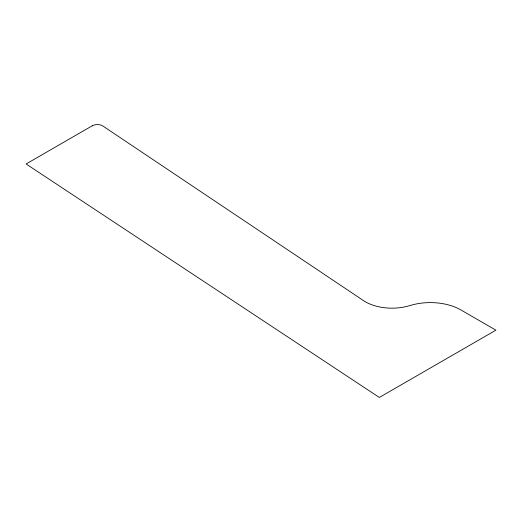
<?xml version="1.0" encoding="UTF-8"?>
<svg xmlns="http://www.w3.org/2000/svg" width="522" height="522" viewBox="0 0 522 522"><rect width="100%" height="100%" fill="white"/><g stroke="black" fill="none" stroke-linecap="round" stroke-linejoin="round"><path stroke-width="0.78" d="M92.316 125.75L26.1 163.98L379.337 397.457L495.9 330.165L460.75 309.872A43 24.828 0 0 0 411.114 305.22L408.83 305.879A37.63 21.722 0 0 1 363.671 300.737L102.814 125.978A7.164 4.137 0 0 0 92.316 125.75"/></g></svg>
